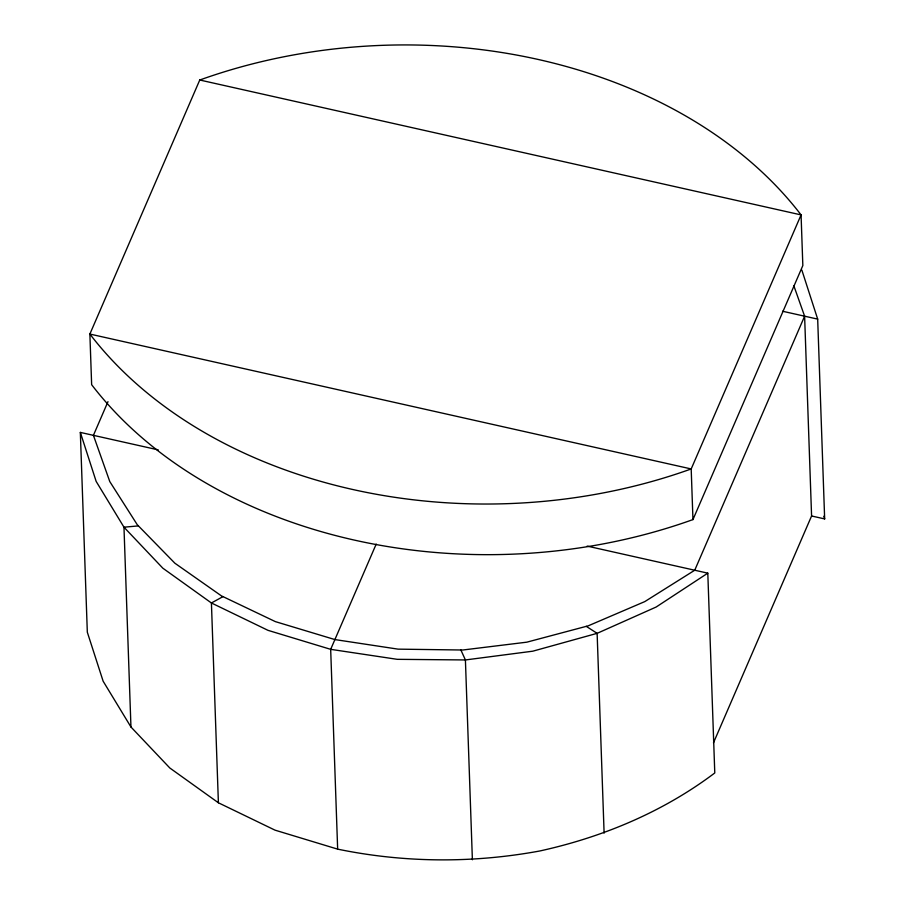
<?xml version="1.0" encoding="UTF-8"?>
<svg xmlns="http://www.w3.org/2000/svg" width="905" height="905" viewBox="0 0 905 905"><rect width="100%" height="100%" fill="white"/><g stroke="black" fill="none" stroke-linecap="round" stroke-linejoin="round"><path stroke-width="1.36" d="M199.756 80.013L89.878 334.058L91.643 384.693A465.702 345.54 -2 0 0 692.958 519.583L802.837 265.55L801.072 214.904A465.702 345.54 -2 0 0 199.756 80.013L801.072 214.904L691.194 468.948L692.958 519.583M107.989 401.639L93.419 435.339L109.788 481.584L137.243 524.685L174.869 563.204L221.431 595.875L275.369 621.622L334.907 639.575L398.064 649.145L462.76 650.016L526.846 642.165L588.205 625.841L644.79 601.599L694.735 570.229L804.613 316.184L793.855 285.799M376.209 544.075L330.676 649.338L337.656 849.139C404.286 862.895 472.908 863.336 539.787 850.983C602.798 837.125 663.094 811.909 714.78 772.961L707.8 573.159L587.153 546.1M713.479 742.813L811.581 515.986L804.613 316.184M707.8 573.159L656.148 607.029L597.13 633.342L532.819 651.181L465.408 659.949L397.238 659.326L330.676 649.338L268.016 630.344L211.419 602.979L162.843 568.193L123.974 527.196L96.156 481.403L80.341 432.409L158.239 449.876M222.992 596.621L211.419 602.979L218.399 802.78L274.996 830.145L337.656 849.139M138.42 525.896L123.974 527.196L130.954 726.998L169.823 767.994L218.399 802.78M782.542 311.241L817.679 319.114L824.659 518.916L811.581 515.986M586.27 626.351L597.13 633.342L604.11 833.143M130.954 726.998L103.136 681.205L87.321 632.21L80.341 432.409M460.883 649.994L465.408 659.949L472.387 859.75M801.864 270.12L817.679 319.114M823.799 516.269L824.659 518.916M691.194 468.948L89.878 334.058A465.702 345.54 -2 0 0 691.194 468.948"/></g></svg>
